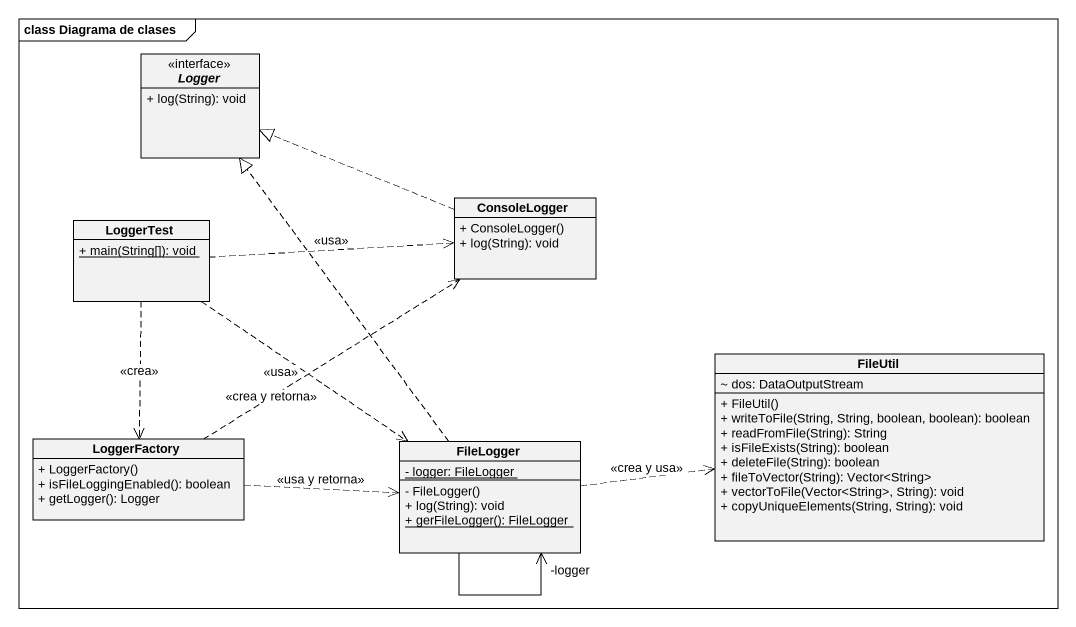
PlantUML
@startuml
mainframe class Diagrama de clases
hide circle
hide empty members
skinparam classAttributeIconSize 0
interface Logger <<interface>> {
  + log(String): void
}
class LoggerTest {
  {static} + main(String[]): void
}
class ConsoleLogger {
  + ConsoleLogger()
  + log(String): void
}
class FileUtil {
  ~ dos: DataOutputStream
  + FileUtil()
  + writeToFile(String, String, boolean, boolean): boolean
  + readFromFile(String): String
  + isFileExists(String): boolean
  + deleteFile(String): boolean
  + fileToVector(String): Vector<String>
  + vectorToFile(Vector<String>, String): void
  + copyUniqueElements(String, String): void
}
class LoggerFactory {
  + LoggerFactory()
  + isFileLoggingEnabled(): boolean
  + getLogger(): Logger
}
class FileLogger {
  {static} - logger: FileLogger
  - FileLogger()
  + log(String): void
  {static} + gerFileLogger(): FileLogger
}
LoggerTest .right.> ConsoleLogger : <<usa>>
LoggerTest ..> LoggerFactory : <<crea>>
LoggerTest ..> FileLogger : <<usa>>
ConsoleLogger .left.|> Logger
LoggerFactory .up.> ConsoleLogger : <<crea y retorna>>
LoggerFactory .right.> FileLogger : <<usa y retorna>>
FileLogger .up.|> Logger
FileLogger .right.> FileUtil : <<crea y usa>>
FileLogger --> "-logger" FileLogger
@enduml
